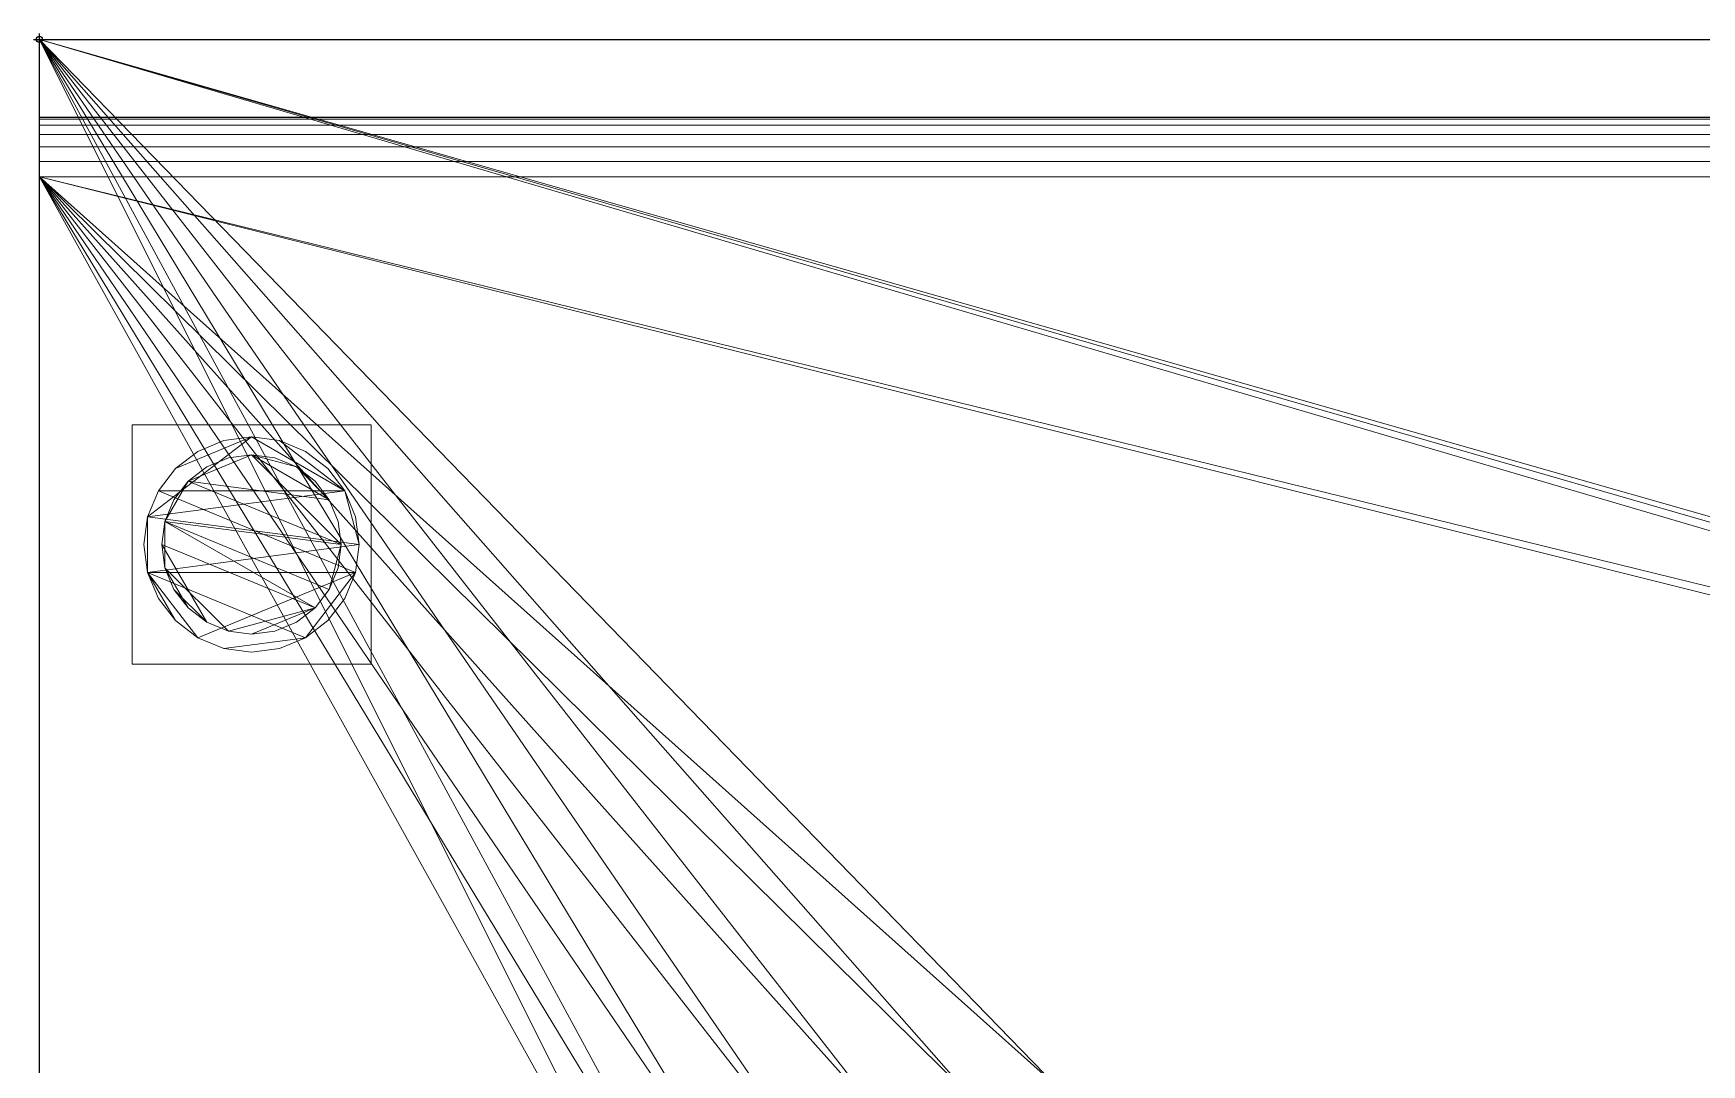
# Model space of a CAD drawing. Header units: millimetres. Extents: x -1 to 1801, y -701 to 1.
# Drawn here: x -1 to 278, y -171.5 to 1 of the extents above; entities that cross this region are included whole.
import ezdxf

# ---------------------------------------------------------------- set-up
doc = ezdxf.new("R2010")
doc.units = ezdxf.units.MM
doc.header["$PDMODE"] = 34
for name, color, linetype in [('IQ_200_2D', 1, 'Continuous'), ('IQ_200_3D', 1, 'Continuous'), ('IQ_204_2D', 7, 'Continuous'), ('IQ_INS_3D', 3, 'Continuous')]:
    doc.layers.add(name, color=color, linetype=linetype)

msp = doc.modelspace()

# ---------------------------------------------------------------- linework, layer by layer
at = {"layer": 'IQ_200_2D', "linetype": 'Continuous'}
for p, q in [((0, 0), (1800, 0)), ((0, -700), (0, 0))]:
    msp.add_line(p, q, dxfattribs=at)
at = {"layer": 'IQ_204_2D'}
msp.add_line((0, -13), (1800, -13), dxfattribs=at)
at = {"layer": 'IQ_INS_3D'}
msp.add_point((0, 0), dxfattribs=at)

# ---------------------------------------------------------------- meshes
at = {"layer": 'IQ_200_3D', "lineweight": 18}
mesh = msp.add_polyface(dxfattribs=at)
corners = [(0, 0, 850), (0, -700, 850), (1800, -700, 850), (1800, 0, 850), (525, -230, 850), (525, -530, 850), (523.13, -544.24, 850), (517.63, -557.5, 850), (508.89, -568.89, 850), (497.5, -577.63, 850), (484.24, -583.13, 850), (470, -585, 850), (170, -585, 850), (155.76, -583.13, 850), (142.5, -577.63, 850), (131.11, -568.89, 850), (122.37, -557.5, 850), (116.87, -544.24, 850), (115, -530, 850), (115, -230, 850), (116.87, -215.76, 850), (122.37, -202.5, 850), (131.11, -191.11, 850), (142.5, -182.37, 850), (155.76, -176.87, 850), (170, -175, 850), (470, -175, 850), (484.24, -176.87, 850), (497.5, -182.37, 850), (508.89, -191.11, 850), (517.63, -202.5, 850), (523.13, -215.76, 850), (516, -168, 850), (516.55, -163.86, 850), (518.14, -160, 850), (520.69, -156.69, 850), (524, -154.14, 850), (527.86, -152.55, 850), (532, -152, 850), (536.14, -152.55, 850), (540, -154.14, 850), (543.31, -156.69, 850), (545.86, -160, 850), (547.45, -163.86, 850), (548, -168, 850), (547.45, -172.14, 850), (545.86, -176, 850), (543.31, -179.31, 850), (540, -181.86, 850), (536.14, -183.45, 850), (532, -184, 850), (527.86, -183.45, 850), (524, -181.86, 850), (520.69, -179.31, 850), (518.14, -176, 850), (516.55, -172.14, 850)]
mesh.append_faces([[corners[k] for k in face] for face in [(13, 1, 14), (17, 1, 18), (8, 2, 9), (22, 0, 23), (19, 0, 20), (41, 3, 42), (39, 3, 40), (37, 0, 38)]], dxfattribs={"vtx0": -1, "vtx1": -1})
mesh.append_faces([[corners[k] for k in face] for face in [(0, 19, 18, 1), (1, 17, 16), (1, 13, 12), (2, 10, 9), (2, 8, 7), (2, 11, 10), (0, 22, 21), (0, 21, 20), (0, 25, 24), (32, 28, 27, 33), (33, 27, 26, 34), (2, 6, 5), (29, 54, 53), (29, 52, 51, 30), (30, 51, 50), (2, 7, 6), (26, 35, 34), (0, 37, 36), (26, 36, 35), (2, 45, 44, 3), (3, 44, 43), (3, 41, 40)]], dxfattribs={"vtx0": -1, "vtx2": -1})
mesh.append_faces([[corners[k] for k in face] for face in [(36, 26, 25, 0), (5, 46, 45, 2)]], dxfattribs={"vtx0": -1, "vtx2": -1, "vtx3": -1})
mesh.append_faces([[corners[k] for k in face] for face in [(15, 14, 1), (16, 15, 1), (24, 23, 0), (32, 55, 28), (53, 52, 29), (48, 47, 4), (43, 42, 3)]], dxfattribs={"vtx1": -1, "vtx2": -1})
mesh.append_faces([[corners[k] for k in face] for face in [(2, 1, 12, 11), (29, 28, 55, 54), (47, 46, 5, 4), (50, 49, 31, 30), (49, 48, 4, 31), (0, 3, 39, 38)]], dxfattribs={"vtx1": -1, "vtx3": -1})
mesh = msp.add_polyface(dxfattribs=at)
corners = [(0, 0, 850), (1800, 0, 850), (1800, 0, 1000), (0, 0, 1000)]
mesh.append_faces([[corners[k] for k in face] for face in [(3, 2, 1, 0)]])
mesh = msp.add_polyface(dxfattribs=at)
corners = [(0, 0, 1000), (1800, 0, 1000), (1800, -13, 1000), (0, -13, 1000)]
mesh.append_faces([[corners[k] for k in face] for face in [(3, 2, 1, 0)]])
mesh = msp.add_polyface(dxfattribs=at)
corners = [(0, -13, 1000), (0, -13, 910), (0, -13.34, 907.41), (0, -14.34, 905), (0, -15.93, 902.93), (0, -18, 901.34), (0, -20.41, 900.34), (0, -23, 900), (0, -700, 900), (0, -700, 850), (0, 0, 850), (0, 0, 1000)]
mesh.append_faces([[corners[k] for k in face] for face in [(10, 1, 0, 11)]], dxfattribs={"vtx0": -1})
mesh.append_faces([[corners[k] for k in face] for face in [(4, 10, 5)]], dxfattribs={"vtx0": -1, "vtx1": -1})
mesh.append_faces([[corners[k] for k in face] for face in [(10, 4, 3), (10, 3, 2), (10, 2, 1), (10, 6, 5)]], dxfattribs={"vtx0": -1, "vtx2": -1})
mesh.append_faces([[corners[k] for k in face] for face in [(7, 6, 10)]], dxfattribs={"vtx1": -1, "vtx2": -1})
mesh.append_faces([[corners[k] for k in face] for face in [(10, 9, 8, 7)]], dxfattribs={"vtx3": -1})
mesh = msp.add_polyface(dxfattribs=at)
corners = [(0, -13, 1000), (1800, -13, 1000), (1800, -13, 910), (0, -13, 910)]
mesh.append_faces([[corners[k] for k in face] for face in [(3, 2, 1, 0)]])
mesh = msp.add_polyface(dxfattribs=at)
corners = [(0, -23, 900), (0, -20.41, 900.34), (0, -18, 901.34), (0, -15.93, 902.93), (0, -14.34, 905), (0, -13.34, 907.41), (0, -13, 910), (1800, -13, 910), (1800, -13.34, 907.41), (1800, -14.34, 905), (1800, -15.93, 902.93), (1800, -18, 901.34), (1800, -20.41, 900.34), (1800, -23, 900)]
mesh.append_faces([[corners[k] for k in face] for face in [(12, 1, 0, 13)]], dxfattribs={"vtx0": -1})
mesh.append_faces([[corners[k] for k in face] for face in [(8, 5, 4, 9), (3, 10, 9, 4), (11, 2, 1, 12), (2, 11, 10, 3)]], dxfattribs={"vtx0": -1, "vtx2": -1})
mesh.append_faces([[corners[k] for k in face] for face in [(8, 7, 6, 5)]], dxfattribs={"vtx3": -1})
mesh = msp.add_polyface(dxfattribs=at)
corners = [(0, -700, 900), (0, -23, 900), (1800, -23, 900), (1800, -700, 900), (525, -530, 900), (525, -230, 900), (523.13, -215.76, 900), (517.63, -202.5, 900), (508.89, -191.11, 900), (497.5, -182.37, 900), (484.24, -176.87, 900), (470, -175, 900), (170, -175, 900), (155.76, -176.87, 900), (142.5, -182.37, 900), (131.11, -191.11, 900), (122.37, -202.5, 900), (116.87, -215.76, 900), (115, -230, 900), (115, -530, 900), (116.87, -544.24, 900), (122.37, -557.5, 900), (131.11, -568.89, 900), (142.5, -577.63, 900), (155.76, -583.13, 900), (170, -585, 900), (470, -585, 900), (484.24, -583.13, 900), (497.5, -577.63, 900), (508.89, -568.89, 900), (517.63, -557.5, 900), (523.13, -544.24, 900), (548, -168, 900), (547.45, -163.86, 900), (545.86, -160, 900), (543.31, -156.69, 900), (540, -154.14, 900), (536.14, -152.55, 900), (532, -152, 900), (527.86, -152.55, 900), (524, -154.14, 900), (520.69, -156.69, 900), (518.14, -160, 900), (516.55, -163.86, 900), (516, -168, 900), (516.55, -172.14, 900), (518.14, -176, 900), (520.69, -179.31, 900), (524, -181.86, 900), (527.86, -183.45, 900), (532, -184, 900), (536.14, -183.45, 900), (540, -181.86, 900), (543.31, -179.31, 900), (545.86, -176, 900), (547.45, -172.14, 900)]
mesh.append_faces([[corners[k] for k in face] for face in [(15, 1, 16), (20, 0, 21), (27, 3, 28), (46, 8, 47), (35, 2, 36), (34, 2, 35), (32, 2, 33), (48, 7, 49), (53, 5, 54), (49, 7, 50), (30, 3, 31)]], dxfattribs={"vtx0": -1, "vtx1": -1})
mesh.append_faces([[corners[k] for k in face] for face in [(40, 1, 12, 11), (3, 54, 5, 4)]], dxfattribs={"vtx0": -1, "vtx1": -1, "vtx3": -1})
mesh.append_faces([[corners[k] for k in face] for face in [(1, 17, 16), (1, 15, 14), (9, 44, 43), (8, 46, 45, 9), (9, 45, 44), (9, 43, 42, 10), (41, 11, 10, 42), (0, 20, 19), (0, 23, 22), (3, 30, 29), (3, 29, 28), (0, 25, 24), (25, 0, 3, 26), (2, 38, 37), (11, 41, 40), (1, 40, 39), (2, 34, 33), (47, 8, 7, 48), (50, 7, 6, 51), (51, 6, 5, 52), (3, 4, 31), (5, 53, 52), (3, 55, 54)]], dxfattribs={"vtx0": -1, "vtx2": -1})
mesh.append_faces([[corners[k] for k in face] for face in [(13, 12, 1), (14, 13, 1), (18, 17, 1), (22, 21, 0), (24, 23, 0), (27, 26, 3), (37, 36, 2)]], dxfattribs={"vtx1": -1, "vtx2": -1})
mesh.append_faces([[corners[k] for k in face] for face in [(1, 0, 19, 18), (2, 1, 39, 38), (3, 2, 32, 55)]], dxfattribs={"vtx1": -1, "vtx3": -1})
mesh = msp.add_polyface(dxfattribs=at)
corners = [(55.5, -64.5, 850), (55.5, -104.5, 850), (15.5, -104.5, 850), (15.5, -64.5, 850)]
mesh.append_faces([[corners[k] for k in face] for face in [(3, 2, 1, 0)]])
mesh = msp.add_polyface(dxfattribs=at)
corners = [(15.5, -104.5, 75), (55.5, -104.5, 75), (55.5, -64.5, 75), (15.5, -64.5, 75)]
mesh.append_faces([[corners[k] for k in face] for face in [(3, 2, 1, 0)]])
mesh = msp.add_polyface(dxfattribs=at)
corners = [(15.5, -64.5, 850), (15.5, -64.5, 75), (55.5, -64.5, 75), (55.5, -64.5, 850)]
mesh.append_faces([[corners[k] for k in face] for face in [(3, 2, 1, 0)]])
mesh = msp.add_polyface(dxfattribs=at)
corners = [(15.5, -104.5, 850), (15.5, -104.5, 75), (15.5, -64.5, 75), (15.5, -64.5, 850)]
mesh.append_faces([[corners[k] for k in face] for face in [(3, 2, 1, 0)]])
mesh = msp.add_polyface(dxfattribs=at)
corners = [(53.5, -84.5, 5), (52.89, -89.16, 5), (51.09, -93.5, 5), (48.23, -97.23, 5), (44.5, -100.09, 5), (40.16, -101.89, 5), (35.5, -102.5, 5), (30.84, -101.89, 5), (26.5, -100.09, 5), (22.77, -97.23, 5), (19.91, -93.5, 5), (18.11, -89.16, 5), (17.5, -84.5, 5), (18.11, -79.84, 5), (19.91, -75.5, 5), (22.77, -71.77, 5), (26.5, -68.91, 5), (30.84, -67.11, 5), (35.5, -66.5, 5), (40.16, -67.11, 5), (44.5, -68.91, 5), (48.23, -71.77, 5), (51.09, -75.5, 5), (52.89, -79.84, 5)]
mesh.append_faces([[corners[k] for k in face] for face in [(1, 4, 3, 2), (15, 18, 17, 16)]], dxfattribs={"vtx0": -1})
mesh.append_faces([[corners[k] for k in face] for face in [(11, 8, 7, 4), (4, 1, 0, 11), (22, 19, 18, 13)]], dxfattribs={"vtx0": -1, "vtx2": -1, "vtx3": -1})
mesh.append_faces([[corners[k] for k in face] for face in [(18, 15, 14, 13), (13, 0, 23, 22)]], dxfattribs={"vtx0": -1, "vtx3": -1})
mesh.append_faces([[corners[k] for k in face] for face in [(10, 9, 8, 11)]], dxfattribs={"vtx2": -1})
mesh.append_faces([[corners[k] for k in face] for face in [(13, 12, 11, 0)]], dxfattribs={"vtx2": -1, "vtx3": -1})
mesh.append_faces([[corners[k] for k in face] for face in [(7, 6, 5, 4), (22, 21, 20, 19)]], dxfattribs={"vtx3": -1})
mesh = msp.add_polyface(dxfattribs=at)
corners = [(53.5, -84.5, 0), (52.89, -79.84, 0), (51.09, -75.5, 0), (48.23, -71.77, 0), (44.5, -68.91, 0), (40.16, -67.11, 0), (35.5, -66.5, 0), (30.84, -67.11, 0), (26.5, -68.91, 0), (22.77, -71.77, 0), (19.91, -75.5, 0), (18.11, -79.84, 0), (17.5, -84.5, 0), (18.11, -89.16, 0), (19.91, -93.5, 0), (22.77, -97.23, 0), (26.5, -100.09, 0), (30.84, -101.89, 0), (35.5, -102.5, 0), (40.16, -101.89, 0), (44.5, -100.09, 0), (48.23, -97.23, 0), (51.09, -93.5, 0), (52.89, -89.16, 0)]
mesh.append_faces([[corners[k] for k in face] for face in [(2, 5, 4, 3), (17, 20, 19, 18)]], dxfattribs={"vtx0": -1})
mesh.append_faces([[corners[k] for k in face] for face in [(15, 13, 23, 16)]], dxfattribs={"vtx0": -1, "vtx1": -1, "vtx2": -1})
mesh.append_faces([[corners[k] for k in face] for face in [(6, 2, 10, 9)]], dxfattribs={"vtx0": -1, "vtx1": -1, "vtx3": -1})
mesh.append_faces([[corners[k] for k in face] for face in [(13, 11, 10, 23), (20, 17, 16, 23)]], dxfattribs={"vtx0": -1, "vtx2": -1, "vtx3": -1})
mesh.append_faces([[corners[k] for k in face] for face in [(1, 0, 2), (14, 13, 15), (12, 11, 13)]], dxfattribs={"vtx1": -1})
mesh.append_faces([[corners[k] for k in face] for face in [(6, 5, 2)]], dxfattribs={"vtx1": -1, "vtx2": -1})
mesh.append_faces([[corners[k] for k in face] for face in [(0, 23, 10, 2)]], dxfattribs={"vtx1": -1, "vtx2": -1, "vtx3": -1})
mesh.append_faces([[corners[k] for k in face] for face in [(9, 8, 7, 6), (23, 22, 21, 20)]], dxfattribs={"vtx3": -1})
mesh = msp.add_polyface(dxfattribs=at)
corners = [(53.5, -84.5, 5), (52.89, -79.84, 5), (51.09, -75.5, 5), (48.23, -71.77, 5), (44.5, -68.91, 5), (40.16, -67.11, 5), (35.5, -66.5, 5), (30.84, -67.11, 5), (26.5, -68.91, 5), (22.77, -71.77, 5), (19.91, -75.5, 5), (18.11, -79.84, 5), (17.5, -84.5, 5), (17.5, -84.5, 0), (18.11, -79.84, 0), (19.91, -75.5, 0), (22.77, -71.77, 0), (26.5, -68.91, 0), (30.84, -67.11, 0), (35.5, -66.5, 0), (40.16, -67.11, 0), (44.5, -68.91, 0), (48.23, -71.77, 0), (51.09, -75.5, 0), (52.89, -79.84, 0), (53.5, -84.5, 0)]
mesh.append_faces([[corners[k] for k in face] for face in [(12, 11, 14, 13), (25, 24, 1, 0)]], dxfattribs={"vtx1": -1})
mesh.append_faces([[corners[k] for k in face] for face in [(11, 10, 15, 14), (9, 8, 17, 16), (10, 9, 16, 15), (8, 7, 18, 17), (19, 18, 7, 6), (6, 5, 20, 19), (5, 4, 21, 20), (3, 2, 23, 22), (4, 3, 22, 21), (2, 1, 24, 23)]], dxfattribs={"vtx1": -1, "vtx3": -1})
mesh = msp.add_polyface(dxfattribs=at)
corners = [(55.5, -64.5, 850), (55.5, -64.5, 75), (55.5, -104.5, 75), (55.5, -104.5, 850)]
mesh.append_faces([[corners[k] for k in face] for face in [(3, 2, 1, 0)]])
mesh = msp.add_polyface(dxfattribs=at)
corners = [(50.5, -84.5, 75), (49.99, -88.38, 75), (48.49, -92, 75), (46.11, -95.11, 75), (43, -97.49, 75), (39.38, -98.99, 75), (35.5, -99.5, 75), (31.62, -98.99, 75), (28, -97.49, 75), (24.89, -95.11, 75), (22.51, -92, 75), (21.01, -88.38, 75), (20.5, -84.5, 75), (21.01, -80.62, 75), (22.51, -77, 75), (24.89, -73.89, 75), (28, -71.51, 75), (31.62, -70.01, 75), (35.5, -69.5, 75), (39.38, -70.01, 75), (43, -71.51, 75), (46.11, -73.89, 75), (48.49, -77, 75), (49.99, -80.62, 75)]
mesh.append_faces([[corners[k] for k in face] for face in [(3, 6, 5, 4), (18, 20, 19)]], dxfattribs={"vtx0": -1})
mesh.append_faces([[corners[k] for k in face] for face in [(10, 8, 12, 11), (6, 3, 7)]], dxfattribs={"vtx0": -1, "vtx1": -1})
mesh.append_faces([[corners[k] for k in face] for face in [(20, 18, 15, 22)]], dxfattribs={"vtx0": -1, "vtx1": -1, "vtx2": -1, "vtx3": -1})
mesh.append_faces([[corners[k] for k in face] for face in [(12, 3, 2, 13)]], dxfattribs={"vtx0": -1, "vtx2": -1})
mesh.append_faces([[corners[k] for k in face] for face in [(12, 8, 7, 3)]], dxfattribs={"vtx0": -1, "vtx2": -1, "vtx3": -1})
mesh.append_faces([[corners[k] for k in face] for face in [(13, 2, 1, 0), (0, 15, 14, 13), (15, 0, 23, 22)]], dxfattribs={"vtx0": -1, "vtx3": -1})
mesh.append_faces([[corners[k] for k in face] for face in [(9, 8, 10), (16, 15, 18, 17), (21, 20, 22)]], dxfattribs={"vtx1": -1})
mesh = msp.add_polyface(dxfattribs=at)
corners = [(50.5, -84.5, 5), (49.99, -80.62, 5), (48.49, -77, 5), (46.11, -73.89, 5), (43, -71.51, 5), (39.38, -70.01, 5), (35.5, -69.5, 5), (31.62, -70.01, 5), (28, -71.51, 5), (24.89, -73.89, 5), (22.51, -77, 5), (21.01, -80.62, 5), (20.5, -84.5, 5), (21.01, -88.38, 5), (22.51, -92, 5), (24.89, -95.11, 5), (28, -97.49, 5), (31.62, -98.99, 5), (35.5, -99.5, 5), (39.38, -98.99, 5), (43, -97.49, 5), (46.11, -95.11, 5), (48.49, -92, 5), (49.99, -88.38, 5)]
mesh.append_faces([[corners[k] for k in face] for face in [(22, 0, 23), (11, 13, 12)]], dxfattribs={"vtx0": -1})
mesh.append_faces([[corners[k] for k in face] for face in [(15, 13, 17, 16), (17, 21, 18)]], dxfattribs={"vtx0": -1, "vtx1": -1})
mesh.append_faces([[corners[k] for k in face] for face in [(21, 11, 0, 22)]], dxfattribs={"vtx0": -1, "vtx1": -1, "vtx2": -1})
mesh.append_faces([[corners[k] for k in face] for face in [(11, 9, 6, 0), (17, 13, 11, 21)]], dxfattribs={"vtx0": -1, "vtx1": -1, "vtx2": -1, "vtx3": -1})
mesh.append_faces([[corners[k] for k in face] for face in [(2, 6, 5, 4), (6, 2, 1, 0)]], dxfattribs={"vtx0": -1, "vtx3": -1})
mesh.append_faces([[corners[k] for k in face] for face in [(3, 2, 4), (14, 13, 15)]], dxfattribs={"vtx1": -1})
mesh.append_faces([[corners[k] for k in face] for face in [(8, 7, 6, 9), (11, 10, 9)]], dxfattribs={"vtx2": -1})
mesh.append_faces([[corners[k] for k in face] for face in [(21, 20, 19, 18)]], dxfattribs={"vtx3": -1})
mesh = msp.add_polyface(dxfattribs=at)
corners = [(50.5, -84.5, 75), (49.99, -80.62, 75), (48.49, -77, 75), (46.11, -73.89, 75), (43, -71.51, 75), (39.38, -70.01, 75), (35.5, -69.5, 75), (31.62, -70.01, 75), (28, -71.51, 75), (24.89, -73.89, 75), (22.51, -77, 75), (21.01, -80.62, 75), (20.5, -84.5, 75), (20.5, -84.5, 5), (21.01, -80.62, 5), (22.51, -77, 5), (24.89, -73.89, 5), (28, -71.51, 5), (31.62, -70.01, 5), (35.5, -69.5, 5), (39.38, -70.01, 5), (43, -71.51, 5), (46.11, -73.89, 5), (48.49, -77, 5), (49.99, -80.62, 5), (50.5, -84.5, 5)]
mesh.append_faces([[corners[k] for k in face] for face in [(7, 18, 17, 8), (8, 17, 16, 9), (6, 19, 18, 7), (14, 11, 10, 15), (4, 21, 20, 5), (3, 22, 21, 4), (1, 24, 23, 2), (2, 23, 22, 3), (19, 6, 5, 20)]], dxfattribs={"vtx0": -1, "vtx2": -1})
mesh.append_faces([[corners[k] for k in face] for face in [(12, 11, 14, 13)]], dxfattribs={"vtx1": -1})
mesh.append_faces([[corners[k] for k in face] for face in [(16, 15, 10, 9)]], dxfattribs={"vtx1": -1, "vtx3": -1})
mesh.append_faces([[corners[k] for k in face] for face in [(0, 25, 24, 1)]], dxfattribs={"vtx2": -1})
mesh = msp.add_polyface(dxfattribs=at)
corners = [(17.5, -84.5, 5), (18.11, -89.16, 5), (19.91, -93.5, 5), (22.77, -97.23, 5), (26.5, -100.09, 5), (30.84, -101.89, 5), (35.5, -102.5, 5), (40.16, -101.89, 5), (44.5, -100.09, 5), (48.23, -97.23, 5), (51.09, -93.5, 5), (52.89, -89.16, 5), (53.5, -84.5, 5), (53.5, -84.5, 0), (52.89, -89.16, 0), (51.09, -93.5, 0), (48.23, -97.23, 0), (44.5, -100.09, 0), (40.16, -101.89, 0), (35.5, -102.5, 0), (30.84, -101.89, 0), (26.5, -100.09, 0), (22.77, -97.23, 0), (19.91, -93.5, 0), (18.11, -89.16, 0), (17.5, -84.5, 0)]
mesh.append_faces([[corners[k] for k in face] for face in [(12, 11, 14, 13), (25, 24, 1, 0)]], dxfattribs={"vtx1": -1})
mesh.append_faces([[corners[k] for k in face] for face in [(11, 10, 15, 14), (9, 8, 17, 16), (10, 9, 16, 15), (8, 7, 18, 17), (19, 18, 7, 6), (6, 5, 20, 19), (5, 4, 21, 20), (3, 2, 23, 22), (4, 3, 22, 21), (2, 1, 24, 23)]], dxfattribs={"vtx1": -1, "vtx3": -1})
mesh = msp.add_polyface(dxfattribs=at)
corners = [(20.5, -84.5, 75), (21.01, -88.38, 75), (22.51, -92, 75), (24.89, -95.11, 75), (28, -97.49, 75), (31.62, -98.99, 75), (35.5, -99.5, 75), (39.38, -98.99, 75), (43, -97.49, 75), (46.11, -95.11, 75), (48.49, -92, 75), (49.99, -88.38, 75), (50.5, -84.5, 75), (50.5, -84.5, 5), (49.99, -88.38, 5), (48.49, -92, 5), (46.11, -95.11, 5), (43, -97.49, 5), (39.38, -98.99, 5), (35.5, -99.5, 5), (31.62, -98.99, 5), (28, -97.49, 5), (24.89, -95.11, 5), (22.51, -92, 5), (21.01, -88.38, 5), (20.5, -84.5, 5)]
mesh.append_faces([[corners[k] for k in face] for face in [(11, 14, 13, 12)]], dxfattribs={"vtx0": -1})
mesh.append_faces([[corners[k] for k in face] for face in [(10, 15, 14, 11), (9, 16, 15, 10), (7, 18, 17, 8), (8, 17, 16, 9), (6, 19, 18, 7), (4, 21, 20, 5), (3, 22, 21, 4), (1, 24, 23, 2), (2, 23, 22, 3), (19, 6, 5, 20)]], dxfattribs={"vtx0": -1, "vtx2": -1})
mesh.append_faces([[corners[k] for k in face] for face in [(0, 25, 24, 1)]], dxfattribs={"vtx2": -1})
mesh = msp.add_polyface(dxfattribs=at)
corners = [(55.5, -104.5, 850), (55.5, -104.5, 75), (15.5, -104.5, 75), (15.5, -104.5, 850)]
mesh.append_faces([[corners[k] for k in face] for face in [(3, 2, 1, 0)]])

doc.saveas('drawing.dxf')
